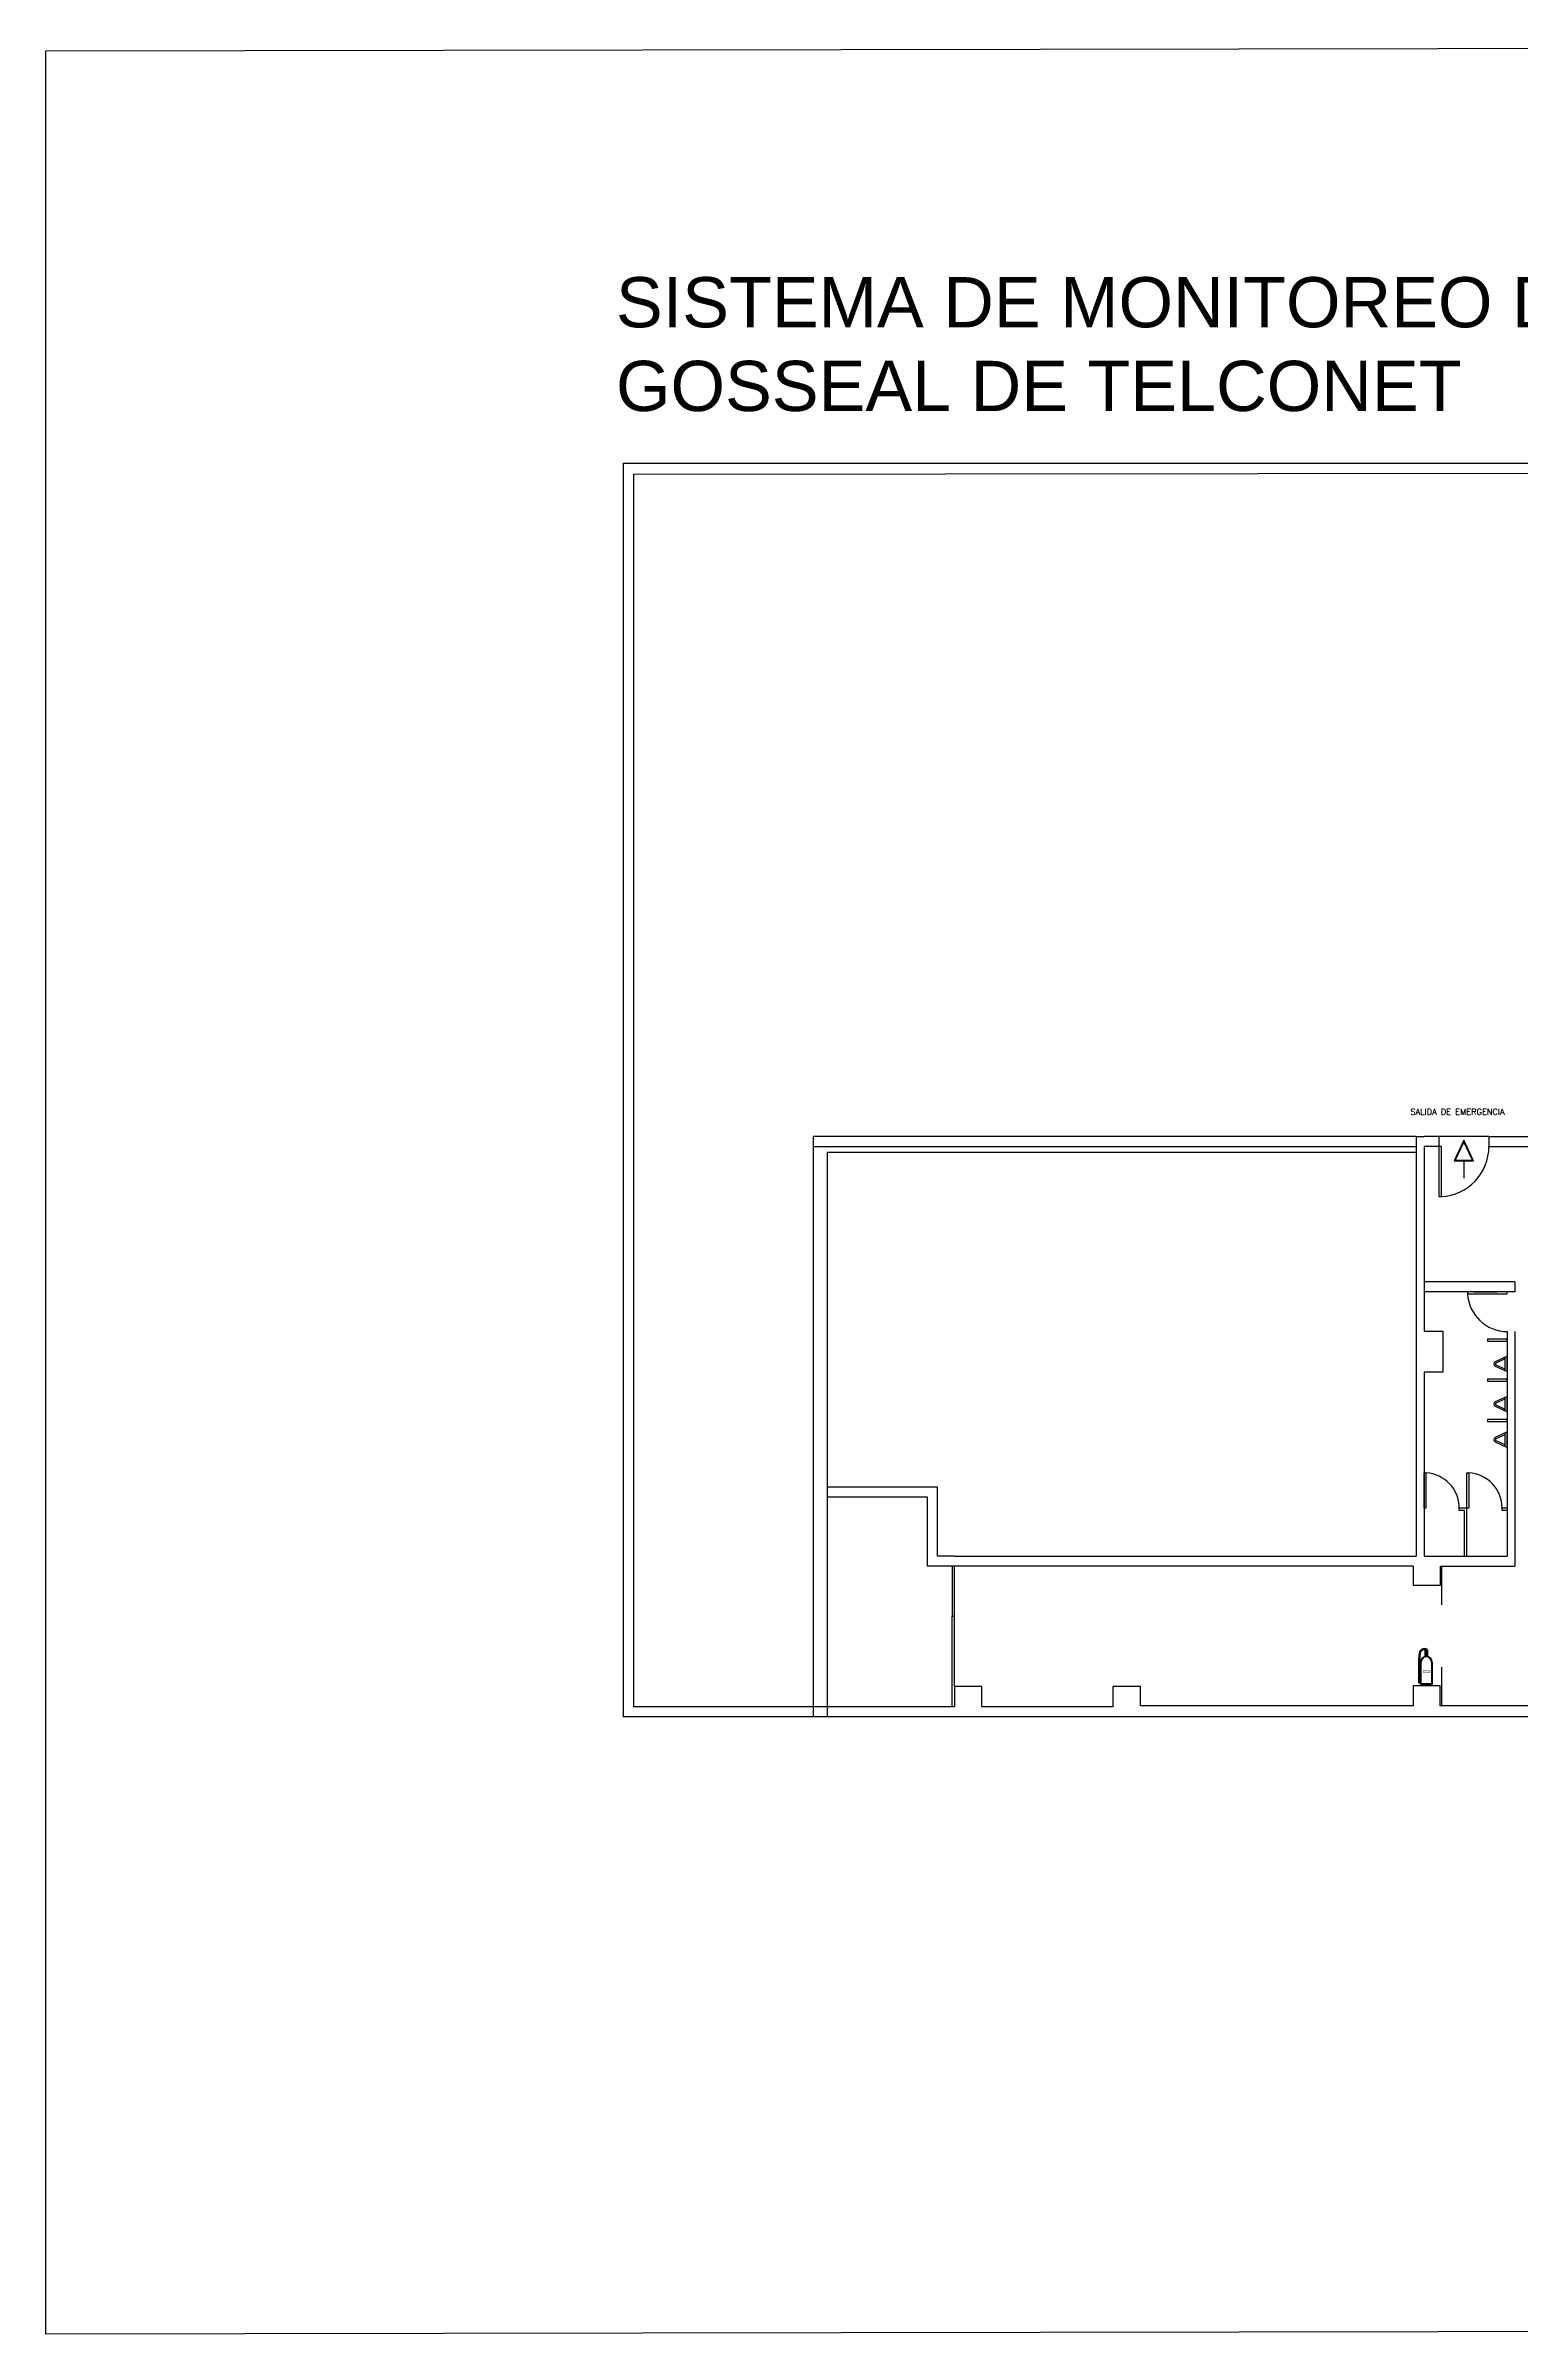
# Model space of a CAD drawing. Header units: metres. Extents: x 4238235995 to 12580769095, y 3495261318 to 9893730899.
# Drawn here: x 4238235995 to 8365265600, y 3495261318 to 9893730899 of the extents above; entities that cross this region are included whole.
import ezdxf

# ---------------------------------------------------------------- set-up
doc = ezdxf.new("R2010")
doc.units = ezdxf.units.M
doc.layers.get('0').update_dxf_attribs({"lineweight": 30})
doc.layers.add('PAREDES', color=10, linetype='Continuous', lineweight=25)
doc.styles.add('ROMANC', font='romanc.shx')
doc.styles.get("Standard").update_dxf_attribs({"font": 'arial.ttf'})
doc.linetypes.add('ZIGZAG', pattern='A,0.00254,-5.08,[131,ltypeshp.shx,S=5.08,R=0,X=-5.08,Y=0],-10.16,[131,ltypeshp.shx,S=5.08,R=180,X=5.08,Y=0],-5.08', length=20.32254)

msp = doc.modelspace()

# ---------------------------------------------------------------- linework, layer by layer
msp.add_lwpolyline([(4238235995.044418, 9879511480.543373), (12580769094.87742, 9893730898.685898), (12580769094.87742, 3509480736.229527), (4238235995.044418, 3495261318.087003)], close=True)
at = {"layer": 'PAREDES'}
for p, q in [((5853674333.090132, 8726867877.344421), (8658148689.248707, 8726867877.344421)), ((5853674333.090132, 8726867877.344421), (5853674333.090132, 5249881272.575332)), ((5881754176.456102, 8696084364.115158), (8630068845.882893, 8698788033.978661)), ((5881754176.456102, 8696084364.115158), (5881754176.456102, 5249881272.575332)), ((8071279962.903515, 6844114379.668128), (8071279962.903515, 5671078923.062181)), ((8071279962.903515, 6844114379.668128), (8093743837.596134, 6844114379.668128)), ((8134459610.476532, 6844114379.668128), (8093743837.596134, 6844114379.668128)), ((8093743837.596134, 6816034536.302314), (8093743837.596134, 6299365418.371736)), ((8134459610.476532, 6816034536.302314), (8093743837.596134, 6816034536.302314)), ((8134459610.476532, 6844114379.668128), (8134459610.476532, 6816034536.302314)), ((8274858827.3055, 6844114379.668128), (8274858827.3055, 6816034536.302314)), ((8274858827.3055, 6844114379.668128), (9080048335.819733, 6844114379.668128)), ((8274858827.3055, 6816034536.302314), (9080048335.819733, 6816034536.302314)), ((8347164423.972538, 6437657024.335042), (8093743837.596134, 6437657024.335042)), ((8347164423.972538, 6409577180.969228), (8093743837.596134, 6409577180.969228)), ((8232739062.256962, 6409577180.969228), (8298024698.082245, 6409577180.969228)), ((8347164423.972538, 6437657024.335042), (8347164423.972538, 6409577180.969228)), ((8093743837.596134, 6299365418.371736), (8145691547.822815, 6299365418.371736)), ((8145691547.822815, 6299365418.371736), (8145691547.822815, 6184940056.656161)), ((8326104541.448215, 6298661799.673379), (8326104541.448059, 5671078923.062181)), ((8347164423.972538, 6298661799.673379), (8347164423.972378, 5642999079.696366)), ((8093743837.596134, 6184940056.656161), (8093743837.596134, 5671078923.062181)), ((8145691547.822815, 6184940056.656161), (8093743837.596134, 6184940056.656161)), ((8093743837.596134, 6184940056.656161), (8093743837.596134, 6036116886.817454)), ((6732573430.439384, 5863425850.117829), (6423725071.270603, 5863425850.117829)), ((6704493587.073624, 5835346006.751964), (6423725071.270603, 5835346006.751964)), ((6704493587.073624, 5642999079.696366), (6704493587.073624, 5835346006.751964)), ((6732573430.439384, 5671078923.062181), (6732573430.439384, 5863425850.117829)), ((8062856009.893776, 5642999079.696366), (6704493587.073624, 5642999079.696366)), ((6780309164.16143, 5671078923.062181), (6732573430.439384, 5671078923.062181)), ((6780309164.16143, 5671078923.062181), (8071279962.903515, 5671078923.062181)), ((8062856009.893776, 5642999079.696366), (8062856009.893776, 5589647377.301387)), ((8093743837.596134, 5671078923.062181), (8326104541.448059, 5671078923.062181)), ((8139373583.065552, 5589647377.301387), (8139373583.065552, 5642999079.696366)), ((8139373583.065552, 5642999079.696366), (8347164423.972378, 5642999079.696366)), ((8291004737.240856, 5642999079.696366), (8291004737.240856, 5642999079.696366)), ((8062856009.893776, 5589647377.301387), (8139373583.065552, 5589647377.301387)), ((5853674333.090132, 5249881272.575332), (5853674333.090132, 5235841350.892293)), ((6780309164.16143, 5249881272.575332), (5881754176.456102, 5249881272.575332)), ((6856826737.332996, 5306040959.306909), (6780309164.16143, 5306040959.306909)), ((6780309164.16143, 5306040959.306909), (6780309164.16143, 5249881272.575332)), ((6856826737.332996, 5249881272.575332), (6856826737.332996, 5306040959.306909)), ((7223268693.256622, 5249881272.575332), (6856826737.332996, 5249881272.575332)), ((7300488262.512676, 5306742955.39103), (7223268693.256622, 5306742955.39103)), ((7223268693.256622, 5306742955.39103), (7223268693.256622, 5249881272.575332)), ((7300488262.512676, 5251987260.827752), (7300488262.512676, 5306742955.39103)), ((8062856009.893776, 5251987260.827752), (7300488262.512676, 5251987260.827752)), ((8138671586.98143, 5308146947.559329), (8062856009.893776, 5308146947.559329)), ((8062856009.893776, 5308146947.559329), (8062856009.893776, 5251987260.827752)), ((8138671586.98143, 5251987260.827752), (8138671586.98143, 5308146947.559329)), ((8496689589.895576, 5251987260.827752), (8138671586.98143, 5251987260.827752)), ((5853674333.090132, 5235841350.892293), (5853674333.090132, 5221801429.209413)), ((5994073549.919256, 5221801429.209413), (5881754176.456102, 5221801429.209413)), ((8579525127.824512, 5221801429.209413), (5994073549.919256, 5221801429.209413))]:
    msp.add_line(p, q, dxfattribs=at)
at = {"layer": 'PAREDES', "color": 1}
for p, q in [((8274858827.3055, 6844114379.668128), (8134459610.476532, 6844114379.668128)), ((8204659218.890991, 6778156910.850781), (8204659218.890991, 6727397092.119126)), ((8319084580.606773, 6226683820.846417), (8319084580.606773, 6189826748.342994)), ((8319084580.606773, 6114364447.383265), (8319084580.606773, 6077507374.879788)), ((8319084580.606773, 6014749545.084596), (8319084580.606773, 5977892472.581172)), ((8213434169.942974, 5805160175.133832), (8192023289.376461, 5805160175.133832)), ((8192023289.376461, 5798140214.292233), (8192023289.376461, 5805160175.133832)), ((8206414209.101376, 5798140214.292233), (8192023289.376461, 5798140214.292233)), ((8206414209.101376, 5671078923.062181), (8206414209.101376, 5798140214.292233)), ((8213434169.942974, 5671078923.062181), (8213434169.942974, 5805160175.133832)), ((8326104541.448059, 5805160175.133832), (8311713621.723087, 5805160175.133832)), ((8311713621.723087, 5798140214.292233), (8311713621.723087, 5805160175.133832)), ((8326104541.448059, 5798140214.292233), (8311713621.723087, 5798140214.292233)), ((6780309164.16143, 5502599862.867452), (6773289203.319836, 5502599862.867452)), ((6773289203.319836, 5249881272.575332), (6773289203.319836, 5502599862.867452)), ((6780309164.16143, 5306040959.306909), (6780309164.16143, 5502599862.867452)), ((8080561594.705265, 5316643982.426673), (8077729302.323162, 5316618886.126075)), ((8083410876.507664, 5311690448.60459), (8083410876.507664, 5374664286.132123)), ((8115999863.100639, 5311690448.60459), (8083410876.507664, 5311690448.60459)), ((8085366427.060642, 5313645999.157411), (8085366427.060642, 5374664286.132123)), ((8114044312.547661, 5313645999.157411), (8085366427.060642, 5313645999.157411)), ((8114044312.547661, 5374664286.132123), (8114044312.547661, 5313645999.157411)), ((8115999863.100639, 5374664286.132123), (8115999863.100639, 5311690448.60459))]:
    msp.add_line(p, q, dxfattribs=at)
at = {"layer": 'PAREDES', "color": 1, "linetype": 'ZIGZAG', "ltscale": 0.005}
for p, q in [((8143589666.312279, 5534699063.378413), (8143589666.312279, 5642999079.696366)), ((8143589666.312279, 5251987260.827752), (8143589666.312279, 5360287277.145654))]:
    msp.add_line(p, q, dxfattribs=at)
at = {"layer": 'PAREDES', "linetype": 'Continuous'}
msp.add_line((5881754176.456102, 5221801429.209413), (5853674333.090132, 5221801429.209413), dxfattribs=at)
at = {"layer": 'PAREDES'}
for points in [[(6384752235.831852, 6844114379.668128), (6384752235.831852, 5249881272.575332)], [(8071279962.903515, 6844114379.668128), (6384752235.831852, 6844114379.668128)], [(6384752235.831852, 6815414963.055339), (6384752235.831852, 5221181855.962543)], [(8071279962.903515, 6815414963.055339), (6384752235.831852, 6815414963.055339)], [(6423725071.270603, 6799593593.024907), (6423725071.270603, 5221801429.209413)], [(8071279962.903515, 6799593593.024907), (6423725071.270603, 6799593593.024907)]]:
    msp.add_lwpolyline(points, dxfattribs=at)
at = {"layer": 'PAREDES', "color": 1}
for points in [[(8141867414.595654, 6675969112.277976), (8141867414.595654, 6816034536.302314), (8134793403.281319, 6816034536.302314), (8134793403.281319, 6675969112.277976)], [(8204659218.890991, 6833569324.073892), (8177192772.210724, 6776024539.532432), (8232125665.571468, 6776024539.532432)], [(8204659218.890991, 6828999134.456021), (8180728530.364025, 6778156910.850781), (8228589907.418167, 6778156910.850781)], [(8215189160.154461, 6403975394.035117), (8326104541.448215, 6403975394.035117), (8326104541.448215, 6409577180.969228), (8215189160.153362, 6409577180.969228)], [(8270646850.801231, 6271998507.602649), (8326104541.448059, 6271998507.602649), (8326104541.448059, 6277600294.536916), (8270646850.800133, 6277600294.536916)], [(8270646850.801231, 6159679134.139653), (8326104541.448059, 6159679134.139653), (8326104541.448059, 6165280921.073552), (8270646850.800133, 6165280921.073552)], [(8270646850.801231, 6047359760.676499), (8326104541.448059, 6047359760.676499), (8326104541.448059, 6052961547.6104), (8270646850.800133, 6052961547.6104)], [(8098707446.272003, 5903439626.913005), (8098707446.272003, 5805160175.133832), (8093743837.596134, 5805160175.133832), (8093743837.596134, 5903439626.914104)], [(8218397778.61879, 5903439626.913005), (8218397778.61879, 5805160175.133832), (8213434169.942974, 5805160175.133832), (8213434169.942974, 5903439626.914104)], [(6780309164.16143, 5502599862.867452), (6780309164.16143, 5642999079.696366), (6773289203.319836, 5642999079.696366), (6773289203.319836, 5502599862.867452)], [(8095845302.53035, 5390956925.998715), (8104056957.021198, 5390956925.998715), (8104056957.021198, 5407893845.195792), (8095845302.53035, 5407893845.195792)], [(8097800853.083328, 5392912476.551641), (8102101406.468224, 5392912476.551641), (8102101406.468224, 5405938294.642816), (8097800853.083328, 5405938294.642816)]]:
    msp.add_lwpolyline(points, close=True, dxfattribs=at)
for points in [[(8292125710.270786, 6202175820.289075), (8326104541.448059, 6186611109.096774), (8326104541.448059, 6229899460.032102), (8292125710.270786, 6214334749.133695, 0.5773502692)], [(8292125710.270786, 6089856446.825921), (8326104541.448059, 6074291735.633569), (8326104541.448059, 6117580086.56895), (8292125710.270786, 6102015375.670543, 0.5773502692)], [(8292125710.270786, 5990241544.526992), (8326104541.448059, 5974676833.334796), (8326104541.448059, 6017965184.270175), (8292125710.270786, 6002400473.371716, 0.5773502692)]]:
    msp.add_lwpolyline(points, format="xyb", close=True, dxfattribs=at)
for points in [[(8319084580.606773, 6222050974.333678), (8294100750.765759, 6210606611.030459, 0.5414154572), (8294100750.77565, 6205903958.385823), (8319084580.606773, 6194459594.871013)], [(8319084580.606773, 6109731600.870526), (8294100750.765759, 6098287237.567306, 0.5414154572), (8294100750.77565, 6093584584.922618), (8319084580.606773, 6082140221.407859)], [(8319084580.606773, 6010116698.571752), (8294100750.765759, 5998672335.268533, 0.5414154572), (8294100750.77565, 5993969682.623897), (8319084580.606773, 5982525319.109242)], [(8101071736.444286, 5407893845.195792), (8101711693.022076, 5407893845.195792, 0.34448284), (8098660638.385185, 5411485146.025859), (8096780992.786179, 5411923019.342027, 0.045359865), (8096273029.109329, 5411993678.447886), (8094450817.223259, 5412080404.904817, 0.043086112), (8093963934.926262, 5412061621.027562), (8092203127.841599, 5411840939.352239, 0.0384159744), (8091777321.76738, 5411753970.59166), (8090081890.572853, 5411269619.510756, 0.0326255753), (8089734218.443752, 5411145265.752702), (8088108134.227837, 5410440983.993463, 0.0267824224), (8087836742.969826, 5410305753.283914), (8086283976.820988, 5409425279.572961, 0.0214496053), (8086078010.293205, 5409296515.674752), (8084602533.300072, 5408283588.739385, 0.0339506455), (8084301263.258476, 5408045156.903241), (8082912712.275089, 5406783981.442798, 0.0807557088), (8082346617.7551, 5406072768.80572), (8081077292.698364, 5403809413.411212, 0.0628357763), (8080810585.825802, 5403152376.271976), (8079698452.377563, 5398973375.50682, 0.0325089639), (8079627124.376431, 5398612430.554372), (8078710148.218803, 5391604318.982141, 0.0166468499), (8078691922.200211, 5391416651.813003), (8078008069.01577, 5380665963.997062, 0.0091852123), (8078003371.99028, 5380562013.928172), (8077590607.460926, 5365155284.4322, 0.0054602148), (8077589626.122189, 5365093431.933604), (8077485915.930084, 5344117195.321071, 0.0034511828), (8077485992.496166, 5344078095.291595), (8077729302.323162, 5316618886.126075)]]:
    msp.add_lwpolyline(points, format="xyb", dxfattribs=at)
msp.add_lwpolyline([(8098465085.761005, 5407893845.195792), (8097022488.159718, 5408726604.098081), (8095511451.134506, 5409164477.414248), (8093953360.352547, 5409251203.871179), (8092369601.480755, 5409030522.195594), (8090781560.185684, 5408546171.114846), (8089210622.134296, 5407841889.355399), (8087678172.993309, 5406961415.644656), (8086205598.429943, 5405948488.70913), (8084817047.446659, 5404687313.248845), (8083547722.389717, 5402423957.854285), (8082435588.941479, 5398244957.089076), (8081518612.784115, 5391236845.516793), (8080834759.599621, 5380486157.700852), (8080421995.07011, 5365079428.204883), (8080318284.8778, 5344103191.592349), (8080561594.705265, 5316643982.426673)], dxfattribs=at)
for centre, radius, start, end in [((8134459678.527023, 6816172769.621547), 140399216.828954, 273.024391514471, 359.94358812391), ((8326214006.017582, 6409841451.817113), 111179706.030685, 183.024439691591, 269.943609949088), ((8093509673.55394, 5805063181.211673), 98513663.571496, 0.05641187609, 86.975608485529), ((8213200005.90062, 5805063181.211673), 98513663.571496, 0.05641187609, 86.975608485529), ((8099705369.804073, 5374664286.132123), 16294493.296406, 0, 180), ((8099705369.804073, 5374664286.132123), 14338942.743501, 0, 180)]:
    msp.add_arc(centre, radius, start, end, dxfattribs=at)

# ---------------------------------------------------------------- texts
at = {"insert": (5833148672.541487, 9246900609.441813), "char_height": 140399216.8289572, "attachment_point": 1}
msp.add_mtext_dynamic_manual_height_columns('SISTEMA DE MONITOREO DE AMENAZAS EN EL NODO GOSSEAL DE TELCONET', width=5340877026.37597561, gutter_width=12.5, heights=[475380612.236817], dxfattribs=at)
at = {"layer": 'PAREDES', "color": 1, "style": 'ROMANC'}
msp.add_text('SALIDA DE EMERGENCIA', height=16787662.25946279, dxfattribs=at).set_placement((8055430386.393108, 6904757704.451453))
at = {"layer": 'PAREDES', "color": 1}
msp.add_text('CO2', height=7824338.218742, dxfattribs=at).set_placement((8089525017.61755, 5344483429.743783))

doc.saveas('drawing.dxf')
